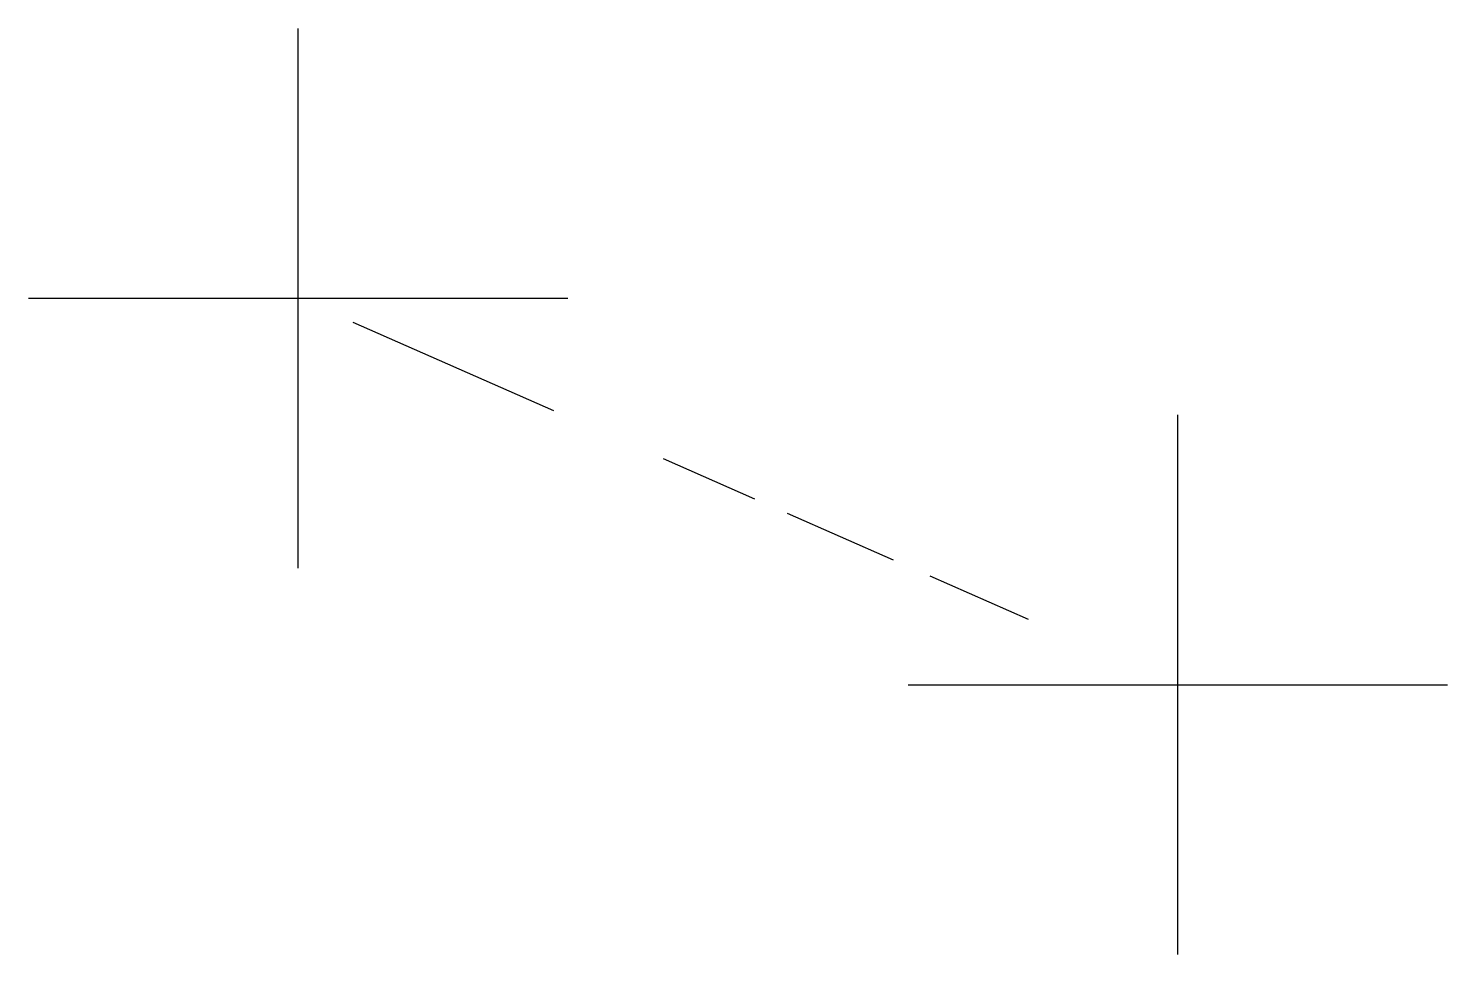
# Model space of a CAD drawing. Header units: millimetres. Extents: x -34.42 to -33.1, y 24.65 to 25.51.
import ezdxf

# ---------------------------------------------------------------- set-up
doc = ezdxf.new("R2010")
doc.units = ezdxf.units.MM
doc.layers.add('PEN_3_NIVEL_2', color=1, linetype='CONTINUOUS')
doc.layers.add('TRABAJO_CRUCES_PEN_6_0p5mm', color=5, linetype='CONTINUOUS')

msp = doc.modelspace()

# ---------------------------------------------------------------- linework, layer by layer
at = {"layer": 'PEN_3_NIVEL_2', "color": 1}
for p, q in [((-34.117286, 25.237883), (-33.931142, 25.156137)), ((-33.829609, 25.111548), (-33.744998, 25.07439)), ((-33.714538, 25.061013), (-33.61639, 25.017911)), ((-33.582546, 25.003048), (-33.491166, 24.962917))]:
    msp.add_line(p, q, dxfattribs=at)
at = {"layer": 'TRABAJO_CRUCES_PEN_6_0p5mm', "color": 5}
for p, q in [((-34.168053, 25.010178), (-34.168053, 25.510178)), ((-34.418053, 25.260178), (-33.918053, 25.260178)), ((-33.352404, 24.651979), (-33.352404, 25.151979)), ((-33.602404, 24.901979), (-33.102404, 24.901979))]:
    msp.add_line(p, q, dxfattribs=at)

doc.saveas('drawing.dxf')
